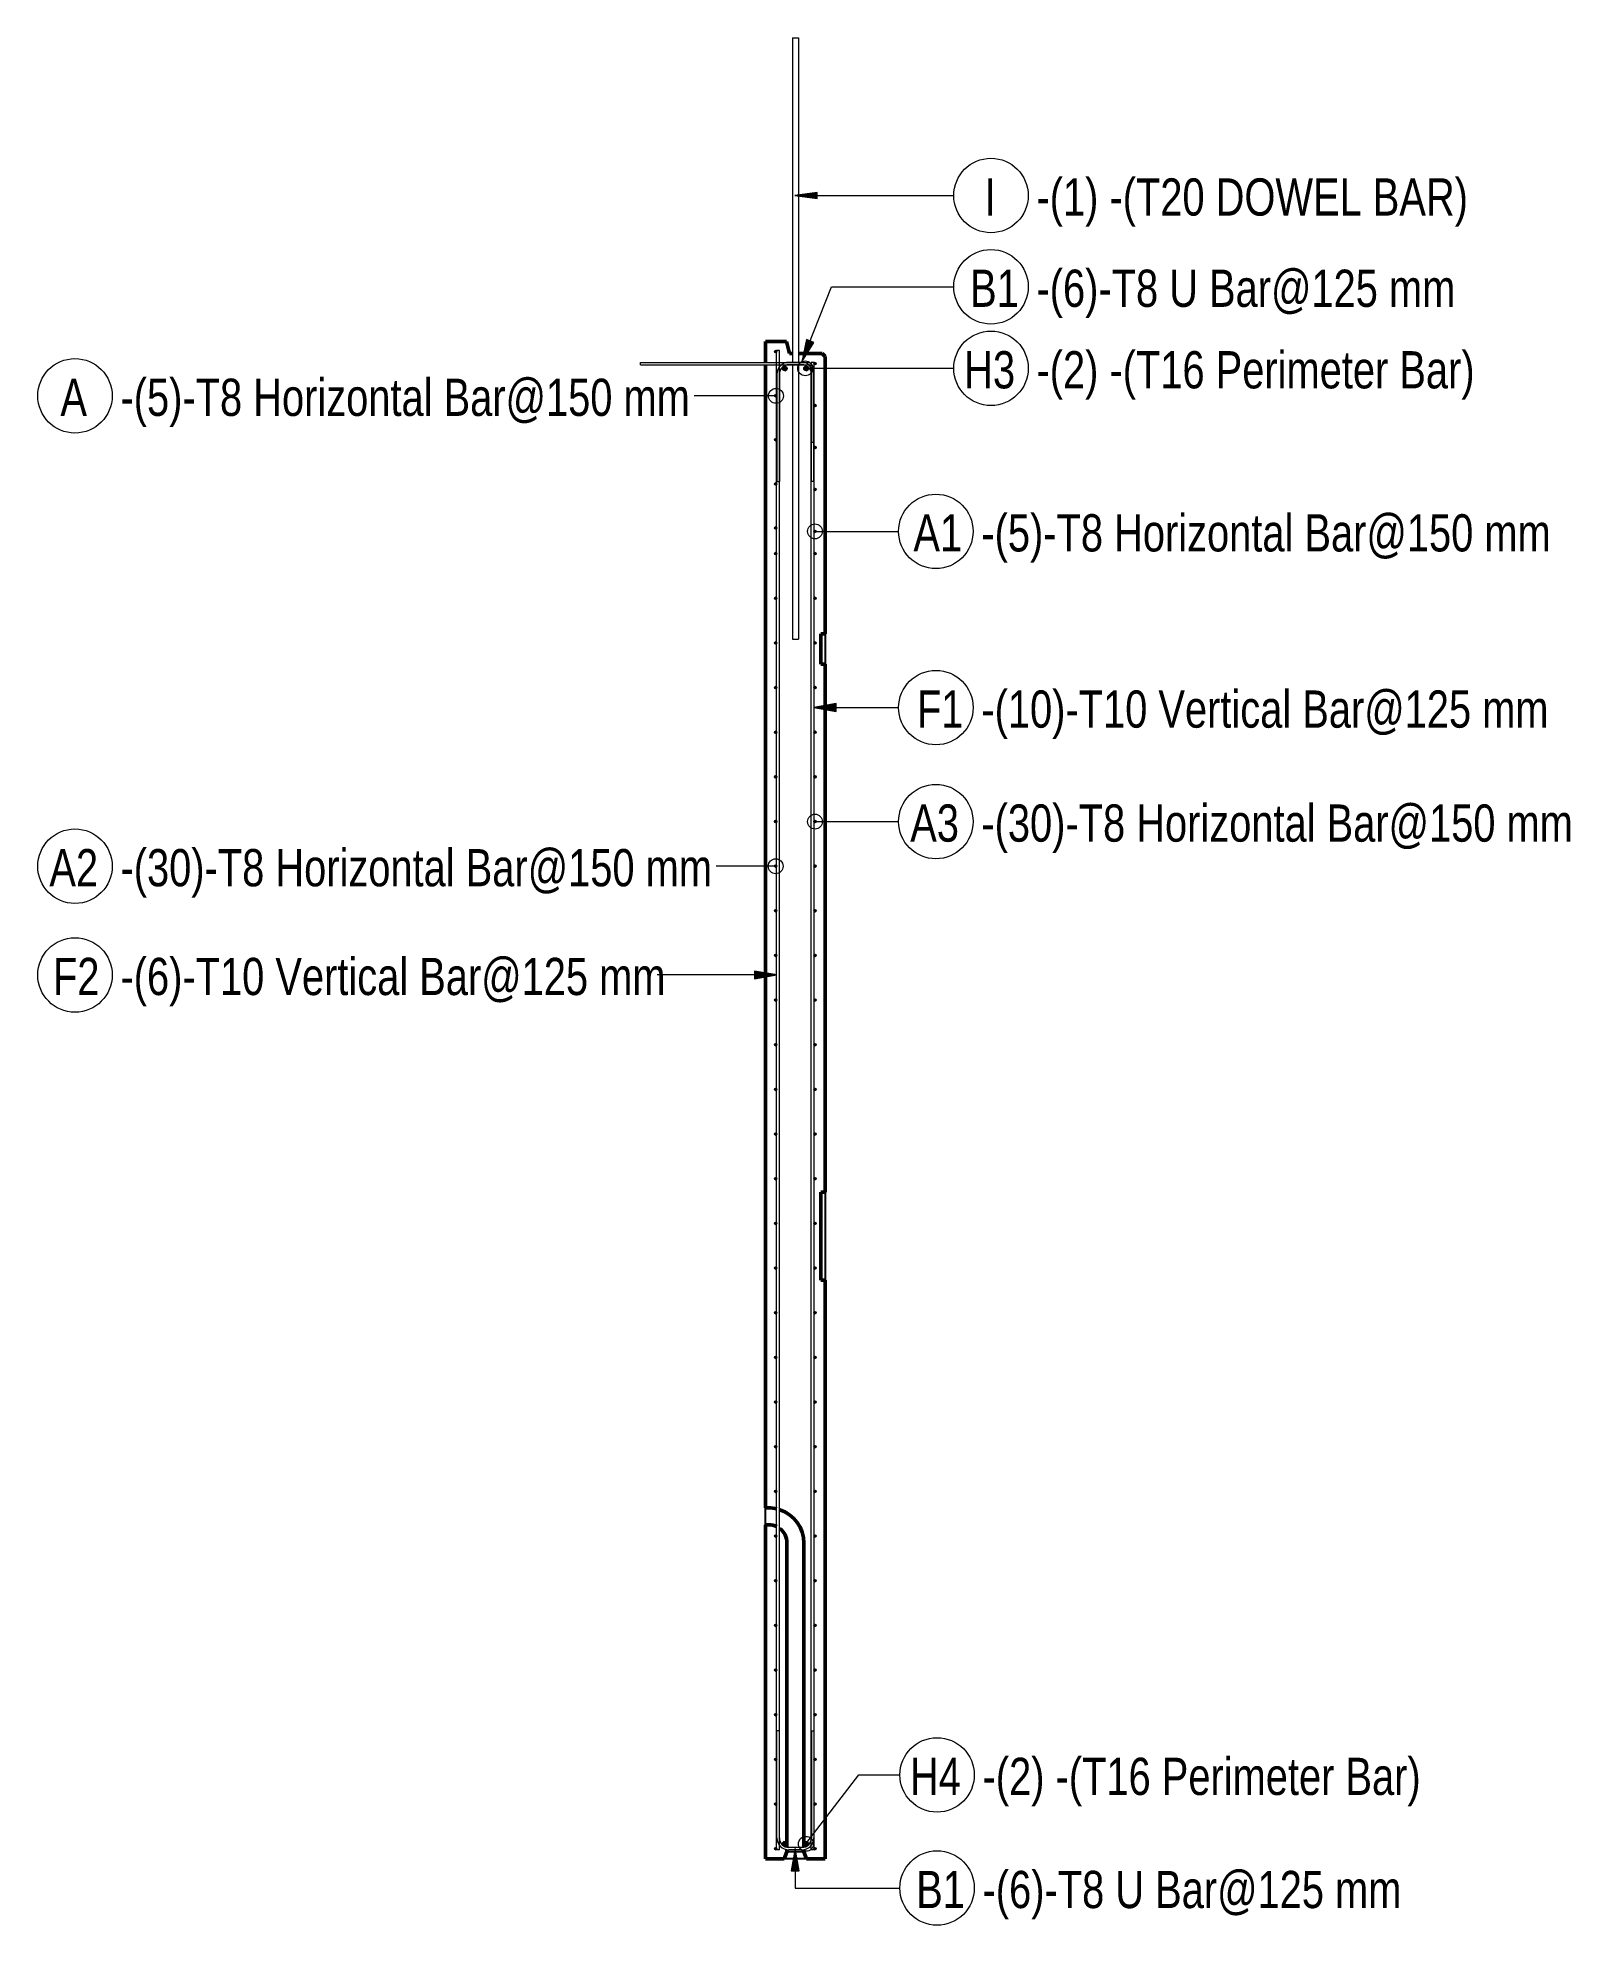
# Model space of a CAD drawing. Header units: millimetres. Extents: x 18954 to 39483, y -1618 to 21231.
# Drawn here: x 34338 to 39483, y -1618 to 4720 of the extents above.
import ezdxf

# ---------------------------------------------------------------- set-up
doc = ezdxf.new("R2010")
doc.units = ezdxf.units.MM
for name, color, linetype, lineweight in [('A-WALL', 113, 'Continuous', 25), ('S-RBAR', 171, 'Continuous', 18), ('S-RBAR-IDEN', 171, 'Continuous', 9)]:
    doc.layers.add(name, color=color, linetype=linetype, lineweight=lineweight)
doc.styles.add('Nirmala UI Semilight', font='NirmalaS.ttf', dxfattribs={"width": 0.8, "height": 125})

# ---------------------------------------------------------------- blocks, each defined once
blk = doc.blocks.new('M_Rebar Tag_rfa MARK - ARROW-794226-Elevation Right 2')
at = {"layer": 'S-RBAR-IDEN'}
blk.add_circle((21021.2, 4190.2), 125, dxfattribs=at)
blk = doc.blocks.new('M_Rebar Tag_rfa Dimension - ARROW-793927-Elevation Right 2')
at = {"layer": 'S-RBAR-IDEN'}
blk.add_circle((21021.2, 3883.7), 125, dxfattribs=at)
blk = doc.blocks.new('M_Rebar Tag_rfa MARK - DOT 1 MM-794228-Elevation Right 2')
at = {"layer": 'S-RBAR-IDEN'}
blk.add_circle((21021.2, 3610), 125, dxfattribs=at)
blk = doc.blocks.new('M_Rebar Tag_rfa Dimension - DOT 1 MM-793933-Elevation Right 2')
at = {"layer": 'S-RBAR-IDEN'}
blk.add_circle((20836.1, 2087.9), 125, dxfattribs=at)
blk = doc.blocks.new('M_Rebar Tag_rfa Dimension - DOT-793929-Elevation Right 2')
at = {"layer": 'S-RBAR-IDEN'}
blk.add_circle((20836.1, 3062.4), 125, dxfattribs=at)

msp = doc.modelspace()

# ---------------------------------------------------------------- hatches: boundary and pattern name
at = {"layer": 'S-RBAR'}
h = msp.add_hatch(color=256, dxfattribs=at)
edge = h.paths.add_edge_path()
edge.add_arc((36815.84492, 3666), 4, 0, 360)
for points in [[(36815.84492, 3662), (36819.84492, 3666), (36815.84492, 3670), (36811.84492, 3666)], [(36848.41706, 3601.89155), (36853.94492, 3609.5), (36848.41706, 3617.10845), (36839.47278, 3614.20228), (36839.47278, 3604.79772)], [(36920.19855, 3601.89155), (36925.72641, 3609.5), (36920.19855, 3617.10845), (36911.25428, 3614.20228), (36911.25428, 3604.79772)], [(36947.84492, 3622), (36951.84492, 3626), (36947.84492, 3630), (36943.84492, 3626)], [(36815.84492, 3514), (36819.84492, 3518), (36815.84492, 3522), (36811.84492, 3518)], [(36947.84492, 3481.03296), (36951.84492, 3485.03296), (36947.84492, 3489.03296), (36943.84492, 3485.03296)], [(36815.84492, 3366), (36819.84492, 3370), (36815.84492, 3374), (36811.84492, 3370)], [(36947.84492, 3340.06591), (36951.84492, 3344.06591), (36947.84492, 3348.06591), (36943.84492, 3344.06591)], [(36815.84492, 3218), (36819.84492, 3222), (36815.84492, 3226), (36811.84492, 3222)], [(36947.84492, 3199.09887), (36951.84492, 3203.09887), (36947.84492, 3207.09887), (36943.84492, 3203.09887)], [(36815.84492, 3070), (36819.84492, 3074), (36815.84492, 3078), (36811.84492, 3074)], [(36947.84492, 3058.13183), (36951.84492, 3062.13183), (36947.84492, 3066.13183), (36943.84492, 3062.13183)], [(36815.84492, 2984), (36819.84492, 2988), (36815.84492, 2992), (36811.84492, 2988)], [(36947.84492, 2984), (36951.84492, 2988), (36947.84492, 2992), (36943.84492, 2988)], [(36815.84492, 2834.03448), (36819.84492, 2838.03448), (36815.84492, 2842.03448), (36811.84492, 2838.03448)], [(36947.84492, 2834.03448), (36951.84492, 2838.03448), (36947.84492, 2842.03448), (36943.84492, 2838.03448)], [(36815.84492, 2684.06897), (36819.84492, 2688.06897), (36815.84492, 2692.06897), (36811.84492, 2688.06897)], [(36947.84492, 2684.06897), (36951.84492, 2688.06897), (36947.84492, 2692.06897), (36943.84492, 2688.06897)], [(36815.84492, 2534.10345), (36819.84492, 2538.10345), (36815.84492, 2542.10345), (36811.84492, 2538.10345)], [(36947.84492, 2534.10345), (36951.84492, 2538.10345), (36947.84492, 2542.10345), (36943.84492, 2538.10345)], [(36815.84492, 2384.13793), (36819.84492, 2388.13793), (36815.84492, 2392.13793), (36811.84492, 2388.13793)], [(36947.84492, 2384.13793), (36951.84492, 2388.13793), (36947.84492, 2392.13793), (36943.84492, 2388.13793)], [(36815.84492, 2234.17241), (36819.84492, 2238.17241), (36815.84492, 2242.17241), (36811.84492, 2238.17241)], [(36947.84492, 2234.17241), (36951.84492, 2238.17241), (36947.84492, 2242.17241), (36943.84492, 2238.17241)], [(36815.84492, 2084.2069), (36819.84492, 2088.2069), (36815.84492, 2092.2069), (36811.84492, 2088.2069)], [(36947.84492, 2084.2069), (36951.84492, 2088.2069), (36947.84492, 2092.2069), (36943.84492, 2088.2069)], [(36815.84492, 1934.24138), (36819.84492, 1938.24138), (36815.84492, 1942.24138), (36811.84492, 1938.24138)], [(36947.84492, 1934.24138), (36951.84492, 1938.24138), (36947.84492, 1942.24138), (36943.84492, 1938.24138)], [(36815.84492, 1784.27586), (36819.84492, 1788.27586), (36815.84492, 1792.27586), (36811.84492, 1788.27586)], [(36947.84492, 1784.27586), (36951.84492, 1788.27586), (36947.84492, 1792.27586), (36943.84492, 1788.27586)], [(36815.84492, 1634.31034), (36819.84492, 1638.31034), (36815.84492, 1642.31034), (36811.84492, 1638.31034)], [(36947.84492, 1634.31034), (36951.84492, 1638.31034), (36947.84492, 1642.31034), (36943.84492, 1638.31034)], [(36815.84492, 1484.34483), (36819.84492, 1488.34483), (36815.84492, 1492.34483), (36811.84492, 1488.34483)], [(36947.84492, 1484.34483), (36951.84492, 1488.34483), (36947.84492, 1492.34483), (36943.84492, 1488.34483)], [(36815.84492, 1334.37931), (36819.84492, 1338.37931), (36815.84492, 1342.37931), (36811.84492, 1338.37931)], [(36947.84492, 1334.37931), (36951.84492, 1338.37931), (36947.84492, 1342.37931), (36943.84492, 1338.37931)], [(36815.84492, 1184.41379), (36819.84492, 1188.41379), (36815.84492, 1192.41379), (36811.84492, 1188.41379)], [(36947.84492, 1184.41379), (36951.84492, 1188.41379), (36947.84492, 1192.41379), (36943.84492, 1188.41379)], [(36815.84492, 1034.44828), (36819.84492, 1038.44828), (36815.84492, 1042.44828), (36811.84492, 1038.44828)], [(36947.84492, 1034.44828), (36951.84492, 1038.44828), (36947.84492, 1042.44828), (36943.84492, 1038.44828)], [(36815.84492, 884.48276), (36819.84492, 888.48276), (36815.84492, 892.48276), (36811.84492, 888.48276)], [(36947.84492, 884.48276), (36951.84492, 888.48276), (36947.84492, 892.48276), (36943.84492, 888.48276)], [(36815.84492, 734.51724), (36819.84492, 738.51724), (36815.84492, 742.51724), (36811.84492, 738.51724)], [(36947.84492, 734.51724), (36951.84492, 738.51724), (36947.84492, 742.51724), (36943.84492, 738.51724)], [(36815.84492, 584.55172), (36819.84492, 588.55172), (36815.84492, 592.55172), (36811.84492, 588.55172)], [(36947.84492, 584.55172), (36951.84492, 588.55172), (36947.84492, 592.55172), (36943.84492, 588.55172)], [(36815.84492, 434.58621), (36819.84492, 438.58621), (36815.84492, 442.58621), (36811.84492, 438.58621)], [(36947.84492, 434.58621), (36951.84492, 438.58621), (36947.84492, 442.58621), (36943.84492, 438.58621)], [(36815.84492, 284.62069), (36819.84492, 288.62069), (36815.84492, 292.62069), (36811.84492, 288.62069)], [(36947.84492, 284.62069), (36951.84492, 288.62069), (36947.84492, 292.62069), (36943.84492, 288.62069)], [(36815.84492, 134.65517), (36819.84492, 138.65517), (36815.84492, 142.65517), (36811.84492, 138.65517)], [(36947.84492, 134.65517), (36951.84492, 138.65517), (36947.84492, 142.65517), (36943.84492, 138.65517)], [(36815.84492, -15.31034), (36819.84492, -11.31034), (36815.84492, -7.31034), (36811.84492, -11.31034)], [(36947.84492, -15.31034), (36951.84492, -11.31034), (36947.84492, -7.31034), (36943.84492, -11.31034)], [(36815.84492, -165.27586), (36819.84492, -161.27586), (36815.84492, -157.27586), (36811.84492, -161.27586)], [(36947.84492, -165.27586), (36951.84492, -161.27586), (36947.84492, -157.27586), (36943.84492, -161.27586)], [(36815.84492, -315.24138), (36819.84492, -311.24138), (36815.84492, -307.24138), (36812.02489, -311.42135), (36815.06704, -314.46349)], [(36947.84492, -315.24138), (36951.84492, -311.24138), (36947.84492, -307.24138), (36943.84492, -311.24138)], [(36815.84492, -465.2069), (36819.84492, -461.2069), (36815.84492, -457.2069), (36811.84492, -461.2069)], [(36947.84492, -465.2069), (36951.84492, -461.2069), (36947.84492, -457.2069), (36943.84492, -461.2069)], [(36815.84492, -615.17241), (36819.84492, -611.17241), (36815.84492, -607.17241), (36811.84492, -611.17241)], [(36947.84492, -615.17241), (36951.84492, -611.17241), (36947.84492, -607.17241), (36943.84492, -611.17241)], [(36815.84492, -765.13793), (36819.84492, -761.13793), (36815.84492, -757.13793), (36811.84492, -761.13793)], [(36947.84492, -765.13793), (36951.84492, -761.13793), (36947.84492, -757.13793), (36943.84492, -761.13793)], [(36815.84492, -915.10345), (36819.84492, -911.10345), (36815.84492, -907.10345), (36811.84492, -911.10345)], [(36947.84492, -915.10345), (36951.84492, -911.10345), (36947.84492, -907.10345), (36943.84492, -911.10345)], [(36815.84492, -1065.06897), (36819.84492, -1061.06897), (36815.84492, -1057.06897), (36811.84492, -1061.06897)], [(36947.84492, -1065.06897), (36951.84492, -1061.06897), (36947.84492, -1057.06897), (36943.84492, -1061.06897)], [(36815.84492, -1215.03448), (36819.84492, -1211.03448), (36815.84492, -1207.03448), (36811.84492, -1211.03448)], [(36947.84492, -1215.03448), (36951.84492, -1211.03448), (36947.84492, -1207.03448), (36943.84492, -1211.03448)], [(36815.84492, -1365), (36819.84492, -1361), (36815.84492, -1357), (36811.84492, -1361)], [(36843.47278, -1352.3766), (36852.41706, -1349.47043), (36852.41706, -1340.06587), (36843.47278, -1337.1597), (36837.94492, -1344.76815)], [(36915.25428, -1352.3766), (36924.19855, -1349.47043), (36924.19855, -1340.06587), (36915.25428, -1337.1597), (36909.72641, -1344.76815)], [(36947.84492, -1365), (36951.84492, -1361), (36947.84492, -1357), (36943.84492, -1361)]]:
    msp.add_hatch(color=256, dxfattribs=at).paths.add_polyline_path(points)
h = msp.add_hatch(color=256, dxfattribs=at)
edge = h.paths.add_edge_path()
edge.add_arc((36845.94492, 3609.5), 8, 0, 360)
h = msp.add_hatch(color=256, dxfattribs=at)
edge = h.paths.add_edge_path()
edge.add_arc((36917.72641, 3609.5), 8, 0, 360)
h = msp.add_hatch(color=256, dxfattribs=at)
edge = h.paths.add_edge_path()
edge.add_arc((36947.84492, 3626), 4, 0, 360)
h = msp.add_hatch(color=256, dxfattribs=at)
edge = h.paths.add_edge_path()
edge.add_arc((36815.84492, 3518), 4, 0, 360)
h = msp.add_hatch(color=256, dxfattribs=at)
edge = h.paths.add_edge_path()
edge.add_arc((36947.84492, 3485.03296), 4, 0, 360)
h = msp.add_hatch(color=256, dxfattribs=at)
edge = h.paths.add_edge_path()
edge.add_arc((36815.84492, 3370), 4, 0, 360)
h = msp.add_hatch(color=256, dxfattribs=at)
edge = h.paths.add_edge_path()
edge.add_arc((36947.84492, 3344.06591), 4, 0, 360)
h = msp.add_hatch(color=256, dxfattribs=at)
edge = h.paths.add_edge_path()
edge.add_arc((36815.84492, 3222), 4, 0, 360)
h = msp.add_hatch(color=256, dxfattribs=at)
edge = h.paths.add_edge_path()
edge.add_arc((36947.84492, 3203.09887), 4, 0, 360)
h = msp.add_hatch(color=256, dxfattribs=at)
edge = h.paths.add_edge_path()
edge.add_arc((36815.84492, 3074), 4, 0, 360)
h = msp.add_hatch(color=256, dxfattribs=at)
edge = h.paths.add_edge_path()
edge.add_arc((36947.84492, 3062.13183), 4, 0, 360)
h = msp.add_hatch(color=256, dxfattribs=at)
edge = h.paths.add_edge_path()
edge.add_arc((36815.84492, 2988), 4, 0, 360)
h = msp.add_hatch(color=256, dxfattribs=at)
edge = h.paths.add_edge_path()
edge.add_arc((36947.84492, 2988), 4, 0, 360)
h = msp.add_hatch(color=256, dxfattribs=at)
edge = h.paths.add_edge_path()
edge.add_arc((36815.84492, 2838.03448), 4, 0, 360)
h = msp.add_hatch(color=256, dxfattribs=at)
edge = h.paths.add_edge_path()
edge.add_arc((36947.84492, 2838.03448), 4, 0, 360)
h = msp.add_hatch(color=256, dxfattribs=at)
edge = h.paths.add_edge_path()
edge.add_arc((36815.84492, 2688.06897), 4, 0, 360)
h = msp.add_hatch(color=256, dxfattribs=at)
edge = h.paths.add_edge_path()
edge.add_arc((36947.84492, 2688.06897), 4, 0, 360)
h = msp.add_hatch(color=256, dxfattribs=at)
edge = h.paths.add_edge_path()
edge.add_arc((36815.84492, 2538.10345), 4, 0, 360)
h = msp.add_hatch(color=256, dxfattribs=at)
edge = h.paths.add_edge_path()
edge.add_arc((36947.84492, 2538.10345), 4, 0, 360)
h = msp.add_hatch(color=256, dxfattribs=at)
edge = h.paths.add_edge_path()
edge.add_arc((36815.84492, 2388.13793), 4, 0, 360)
h = msp.add_hatch(color=256, dxfattribs=at)
edge = h.paths.add_edge_path()
edge.add_arc((36947.84492, 2388.13793), 4, 0, 360)
h = msp.add_hatch(color=256, dxfattribs=at)
edge = h.paths.add_edge_path()
edge.add_arc((36815.84492, 2238.17241), 4, 0, 360)
h = msp.add_hatch(color=256, dxfattribs=at)
edge = h.paths.add_edge_path()
edge.add_arc((36947.84492, 2238.17241), 4, 0, 360)
h = msp.add_hatch(color=256, dxfattribs=at)
edge = h.paths.add_edge_path()
edge.add_arc((36815.84492, 2088.2069), 4, 0, 360)
h = msp.add_hatch(color=256, dxfattribs=at)
edge = h.paths.add_edge_path()
edge.add_arc((36947.84492, 2088.2069), 4, 0, 360)
h = msp.add_hatch(color=256, dxfattribs=at)
edge = h.paths.add_edge_path()
edge.add_arc((36815.84492, 1938.24138), 4, 0, 360)
h = msp.add_hatch(color=256, dxfattribs=at)
edge = h.paths.add_edge_path()
edge.add_arc((36947.84492, 1938.24138), 4, 0, 360)
h = msp.add_hatch(color=256, dxfattribs=at)
edge = h.paths.add_edge_path()
edge.add_arc((36815.84492, 1788.27586), 4, 0, 360)
h = msp.add_hatch(color=256, dxfattribs=at)
edge = h.paths.add_edge_path()
edge.add_arc((36947.84492, 1788.27586), 4, 0, 360)
h = msp.add_hatch(color=256, dxfattribs=at)
edge = h.paths.add_edge_path()
edge.add_arc((36815.84492, 1638.31034), 4, 0, 360)
h = msp.add_hatch(color=256, dxfattribs=at)
edge = h.paths.add_edge_path()
edge.add_arc((36947.84492, 1638.31034), 4, 0, 360)
h = msp.add_hatch(color=256, dxfattribs=at)
edge = h.paths.add_edge_path()
edge.add_arc((36815.84492, 1488.34483), 4, 0, 360)
h = msp.add_hatch(color=256, dxfattribs=at)
edge = h.paths.add_edge_path()
edge.add_arc((36947.84492, 1488.34483), 4, 0, 360)
h = msp.add_hatch(color=256, dxfattribs=at)
edge = h.paths.add_edge_path()
edge.add_arc((36815.84492, 1338.37931), 4, 0, 360)
h = msp.add_hatch(color=256, dxfattribs=at)
edge = h.paths.add_edge_path()
edge.add_arc((36947.84492, 1338.37931), 4, 0, 360)
h = msp.add_hatch(color=256, dxfattribs=at)
edge = h.paths.add_edge_path()
edge.add_arc((36815.84492, 1188.41379), 4, 0, 360)
h = msp.add_hatch(color=256, dxfattribs=at)
edge = h.paths.add_edge_path()
edge.add_arc((36947.84492, 1188.41379), 4, 0, 360)
h = msp.add_hatch(color=256, dxfattribs=at)
edge = h.paths.add_edge_path()
edge.add_arc((36815.84492, 1038.44828), 4, 0, 360)
h = msp.add_hatch(color=256, dxfattribs=at)
edge = h.paths.add_edge_path()
edge.add_arc((36947.84492, 1038.44828), 4, 0, 360)
h = msp.add_hatch(color=256, dxfattribs=at)
edge = h.paths.add_edge_path()
edge.add_arc((36815.84492, 888.48276), 4, 0, 360)
h = msp.add_hatch(color=256, dxfattribs=at)
edge = h.paths.add_edge_path()
edge.add_arc((36947.84492, 888.48276), 4, 0, 360)
h = msp.add_hatch(color=256, dxfattribs=at)
edge = h.paths.add_edge_path()
edge.add_arc((36815.84492, 738.51724), 4, 0, 360)
h = msp.add_hatch(color=256, dxfattribs=at)
edge = h.paths.add_edge_path()
edge.add_arc((36947.84492, 738.51724), 4, 0, 360)
h = msp.add_hatch(color=256, dxfattribs=at)
edge = h.paths.add_edge_path()
edge.add_arc((36815.84492, 588.55172), 4, 0, 360)
h = msp.add_hatch(color=256, dxfattribs=at)
edge = h.paths.add_edge_path()
edge.add_arc((36947.84492, 588.55172), 4, 0, 360)
h = msp.add_hatch(color=256, dxfattribs=at)
edge = h.paths.add_edge_path()
edge.add_arc((36815.84492, 438.58621), 4, 0, 360)
h = msp.add_hatch(color=256, dxfattribs=at)
edge = h.paths.add_edge_path()
edge.add_arc((36947.84492, 438.58621), 4, 0, 360)
h = msp.add_hatch(color=256, dxfattribs=at)
edge = h.paths.add_edge_path()
edge.add_arc((36815.84492, 288.62069), 4, 0, 360)
h = msp.add_hatch(color=256, dxfattribs=at)
edge = h.paths.add_edge_path()
edge.add_arc((36947.84492, 288.62069), 4, 0, 360)
h = msp.add_hatch(color=256, dxfattribs=at)
edge = h.paths.add_edge_path()
edge.add_arc((36815.84492, 138.65517), 4, 0, 360)
h = msp.add_hatch(color=256, dxfattribs=at)
edge = h.paths.add_edge_path()
edge.add_arc((36947.84492, 138.65517), 4, 0, 360)
h = msp.add_hatch(color=256, dxfattribs=at)
edge = h.paths.add_edge_path()
edge.add_arc((36815.84492, -11.31034), 4, 0, 360)
h = msp.add_hatch(color=256, dxfattribs=at)
edge = h.paths.add_edge_path()
edge.add_arc((36947.84492, -11.31034), 4, 0, 360)
h = msp.add_hatch(color=256, dxfattribs=at)
edge = h.paths.add_edge_path()
edge.add_arc((36815.84492, -161.27586), 4, 0, 360)
h = msp.add_hatch(color=256, dxfattribs=at)
edge = h.paths.add_edge_path()
edge.add_arc((36947.84492, -161.27586), 4, 0, 360)
h = msp.add_hatch(color=256, dxfattribs=at)
edge = h.paths.add_edge_path()
edge.add_arc((36815.84492, -311.24138), 4, 0, 360)
h = msp.add_hatch(color=256, dxfattribs=at)
edge = h.paths.add_edge_path()
edge.add_arc((36947.84492, -311.24138), 4, 0, 360)
h = msp.add_hatch(color=256, dxfattribs=at)
edge = h.paths.add_edge_path()
edge.add_arc((36815.84492, -461.2069), 4, 0, 360)
h = msp.add_hatch(color=256, dxfattribs=at)
edge = h.paths.add_edge_path()
edge.add_arc((36947.84492, -461.2069), 4, 0, 360)
h = msp.add_hatch(color=256, dxfattribs=at)
edge = h.paths.add_edge_path()
edge.add_arc((36815.84492, -611.17241), 4, 0, 360)
h = msp.add_hatch(color=256, dxfattribs=at)
edge = h.paths.add_edge_path()
edge.add_arc((36947.84492, -611.17241), 4, 0, 360)
h = msp.add_hatch(color=256, dxfattribs=at)
edge = h.paths.add_edge_path()
edge.add_arc((36815.84492, -761.13793), 4, 0, 360)
h = msp.add_hatch(color=256, dxfattribs=at)
edge = h.paths.add_edge_path()
edge.add_arc((36947.84492, -761.13793), 4, 0, 360)
h = msp.add_hatch(color=256, dxfattribs=at)
edge = h.paths.add_edge_path()
edge.add_arc((36815.84492, -911.10345), 4, 0, 360)
h = msp.add_hatch(color=256, dxfattribs=at)
edge = h.paths.add_edge_path()
edge.add_arc((36947.84492, -911.10345), 4, 0, 360)
h = msp.add_hatch(color=256, dxfattribs=at)
edge = h.paths.add_edge_path()
edge.add_arc((36815.84492, -1061.06897), 4, 0, 360)
h = msp.add_hatch(color=256, dxfattribs=at)
edge = h.paths.add_edge_path()
edge.add_arc((36947.84492, -1061.06897), 4, 0, 360)
h = msp.add_hatch(color=256, dxfattribs=at)
edge = h.paths.add_edge_path()
edge.add_arc((36815.84492, -1211.03448), 4, 0, 360)
h = msp.add_hatch(color=256, dxfattribs=at)
edge = h.paths.add_edge_path()
edge.add_arc((36947.84492, -1211.03448), 4, 0, 360)
h = msp.add_hatch(color=256, dxfattribs=at)
edge = h.paths.add_edge_path()
edge.add_arc((36815.84492, -1361), 4, 0, 360)
h = msp.add_hatch(color=256, dxfattribs=at)
edge = h.paths.add_edge_path()
edge.add_arc((36845.94492, -1344.76815), 8, 0, 360)
h = msp.add_hatch(color=256, dxfattribs=at)
edge = h.paths.add_edge_path()
edge.add_arc((36917.72641, -1344.76815), 8, 0, 360)
h = msp.add_hatch(color=256, dxfattribs=at)
edge = h.paths.add_edge_path()
edge.add_arc((36947.84492, -1361), 4, 0, 360)
at = {"layer": 'S-RBAR-IDEN'}
for points in [[(36880.27971, 4190.16231), (36955.27971, 4180.28838), (36955.27971, 4200.03625)], [(36903.21249, 3632.07168), (36943.24341, 3696.85913), (36918.67064, 3706.64335)], [(36943.29221, 2470.67298), (37018.29221, 2457.44846), (37018.29221, 2483.89751)], [(36819.31819, 1572.76139), (36744.31819, 1585.98592), (36744.31819, 1559.53687)], [(36881.13654, -1360.7562), (36867.91201, -1435.7562), (36894.36106, -1435.7562)]]:
    msp.add_hatch(color=256, dxfattribs=at).paths.add_polyline_path(points)

# ---------------------------------------------------------------- linework, layer by layer
at = {"layer": 'A-WALL', "lineweight": 50}
for p, q in [((36781.84492, 3700), (36781.84492, 3630)), ((36851.96459, 3700), (36781.84492, 3700)), ((36861.96459, 3660), (36851.96459, 3700)), ((36781.84492, 3622), (36781.84492, -216.67917)), ((36871.84492, 3660), (36861.96459, 3660)), ((36971.84492, 3660), (36891.84492, 3660)), ((36981.84492, 3650), (36971.84492, 3660)), ((36981.84492, 2718.59364), (36981.84492, 3650)), ((36966.88398, 2616.44927), (36966.88398, 2718.59364)), ((36966.88398, 2718.59364), (36981.84492, 2718.59364)), ((36981.84492, 2616.44927), (36966.88398, 2616.44927)), ((36981.84492, 843.63782), (36981.84492, 2616.44927)), ((36966.88398, 548.09328), (36966.88398, 843.63782)), ((36966.88398, 843.63782), (36981.84492, 843.63782)), ((36981.84492, 548.09328), (36966.88398, 548.09328)), ((36981.84492, -1395), (36981.84492, 548.09328)), ((36781.84492, -216.67917), (36791.84492, -216.67917)), ((36781.84492, -273.32083), (36781.84492, -1395)), ((36791.84492, -273.32083), (36781.84492, -273.32083)), ((36853.52409, -1356.16785), (36853.52409, -335)), ((36910.16575, -335), (36910.16575, -1356.16785)), ((36844.34492, -1395), (36853.52409, -1372.05206)), ((36853.52409, -1372.05206), (36853.52409, -1364.16785)), ((36910.16575, -1364.16785), (36910.16575, -1372.05206)), ((36910.16575, -1372.05206), (36919.34492, -1395)), ((36781.84492, -1395), (36844.34492, -1395)), ((36919.34492, -1395), (36981.84492, -1395))]:
    msp.add_line(p, q, dxfattribs=at)
at = {"layer": 'A-WALL'}
for p, q in [((36981.84492, 2718.59364), (36981.84492, 2616.44927)), ((36981.84492, 843.63782), (36981.84492, 548.09328)), ((36781.84492, -273.32083), (36781.84492, -216.67917)), ((36853.54314, -1372.00558), (36854.34492, -1370)), ((36854.34492, -1370), (36909.34492, -1370)), ((36909.34492, -1370), (36910.1467, -1372.00558)), ((36919.34492, -1395), (36844.34492, -1395))]:
    msp.add_line(p, q, dxfattribs=at)
at = {"layer": 'A-WALL', "flags": 128}
for points in [[(36818.84492, -218.10069), (36816.95356, -217.65625), (36812.24098, -216.74603), (36807.49577, -216.025), (36802.72552, -215.4943), (36797.93786, -215.15478), (36793.14045, -215.00699), (36791.84492, -215)], [(36911.84492, -335), (36911.74893, -330.20128), (36911.46113, -325.41024), (36910.98196, -320.63454), (36910.31219, -315.88182), (36909.45291, -311.15968), (36908.40548, -306.47568), (36907.17157, -301.83732), (36905.75317, -297.25201), (36904.15254, -292.72709), (36902.37224, -288.2698), (36900.41512, -283.88726), (36898.28431, -279.5865), (36895.98322, -275.37438), (36893.51553, -271.25766), (36890.88519, -267.2429), (36888.09641, -263.33655), (36885.15365, -259.54484), (36882.06161, -255.87384), (36878.82524, -252.32943), (36875.44973, -248.91727), (36871.94046, -245.64283), (36868.30306, -242.51133), (36864.54334, -239.52781), (36860.66732, -236.69701), (36856.6812, -234.02348), (36852.59135, -231.51149), (36848.40432, -229.16506), (36844.12681, -226.98795), (36839.76566, -224.98363), (36835.32785, -223.15531), (36830.82047, -221.50592), (36828.84492, -220.87136)]]:
    msp.add_lwpolyline(points, dxfattribs=at)
at = {"layer": 'A-WALL', "lineweight": 50}
for radius, start, end in [(118.32083, 76.774941557, 90), (118.32083, 0, 71.648363258), (61.67917, 63.871633272, 90), (61.67917, 0, 52.766171327)]:
    msp.add_arc((36791.84492, -335), radius, start, end, dxfattribs=at)
at = {"layer": 'S-RBAR'}
for p, q in [((36871.84492, 4720), (36871.84492, 3630)), ((36871.84492, 4720), (36891.84492, 4720)), ((36891.84492, 4720), (36891.84492, 3630)), ((36361.84492, 3630), (36919.84492, 3630)), ((36361.84492, 3622), (36361.84492, 3630)), ((36361.84492, 3622), (36919.84492, 3622)), ((36815.84492, 3670), (36811.84492, 3666)), ((36811.84492, 3666), (36815.84492, 3662)), ((36819.84492, 3666), (36815.84492, 3670)), ((36815.84492, 3662), (36819.84492, 3666)), ((36828.84492, 3670), (36818.84492, 3670)), ((36818.84492, -1365), (36818.84492, 3670)), ((36828.84492, -1365), (36828.84492, 3670)), ((36848.41706, 3617.10845), (36839.47278, 3614.20228)), ((36839.47278, 3614.20228), (36839.47278, 3604.79772)), ((36853.94492, 3609.5), (36848.41706, 3617.10845)), ((36903.84492, 3630), (36859.84492, 3630)), ((36903.84492, 3622), (36859.84492, 3622)), ((36871.84492, 3622), (36871.84492, 2700)), ((36891.84492, 3622), (36891.84492, 2700)), ((36920.19855, 3617.10845), (36911.25428, 3614.20228)), ((36911.25428, 3614.20228), (36911.25428, 3604.79772)), ((36925.72641, 3609.5), (36920.19855, 3617.10845)), ((36944.84492, 3630), (36934.84492, 3630)), ((36934.84492, -1365), (36934.84492, 3630)), ((36947.84492, 3630), (36943.84492, 3626)), ((36943.84492, 3626), (36947.84492, 3622)), ((36944.84492, -1365), (36944.84492, 3630)), ((36951.84492, 3626), (36947.84492, 3630)), ((36947.84492, 3622), (36951.84492, 3626)), ((36819.84492, 3590), (36819.84492, 3230)), ((36827.84492, 3590), (36827.84492, 3230)), ((36839.47278, 3604.79772), (36848.41706, 3601.89155)), ((36848.41706, 3601.89155), (36853.94492, 3609.5)), ((36911.25428, 3604.79772), (36920.19855, 3601.89155)), ((36920.19855, 3601.89155), (36925.72641, 3609.5)), ((36935.84492, 3606), (36935.84492, 3362)), ((36935.84492, 3230), (36935.84492, 3590)), ((36943.84492, 3606), (36943.84492, 3362)), ((36943.84492, 3230), (36943.84492, 3590)), ((36815.84492, 3522), (36811.84492, 3518)), ((36811.84492, 3518), (36815.84492, 3514)), ((36819.84492, 3518), (36815.84492, 3522)), ((36815.84492, 3514), (36819.84492, 3518)), ((36947.84492, 3489.03296), (36943.84492, 3485.03296)), ((36951.84492, 3485.03296), (36947.84492, 3489.03296)), ((36943.84492, 3485.03296), (36947.84492, 3481.03296)), ((36947.84492, 3481.03296), (36951.84492, 3485.03296)), ((36815.84492, 3374), (36811.84492, 3370)), ((36811.84492, 3370), (36815.84492, 3366)), ((36819.84492, 3370), (36815.84492, 3374)), ((36815.84492, 3366), (36819.84492, 3370)), ((36935.84492, 3362), (36943.84492, 3362)), ((36947.84492, 3348.06591), (36943.84492, 3344.06591)), ((36943.84492, 3344.06591), (36947.84492, 3340.06591)), ((36951.84492, 3344.06591), (36947.84492, 3348.06591)), ((36947.84492, 3340.06591), (36951.84492, 3344.06591)), ((36815.84492, 3226), (36811.84492, 3222)), ((36811.84492, 3222), (36815.84492, 3218)), ((36819.84492, 3222), (36815.84492, 3226)), ((36815.84492, 3218), (36819.84492, 3222)), ((36819.84492, 3230), (36827.84492, 3230)), ((36943.84492, 3230), (36935.84492, 3230)), ((36947.84492, 3207.09887), (36943.84492, 3203.09887)), ((36943.84492, 3203.09887), (36947.84492, 3199.09887)), ((36951.84492, 3203.09887), (36947.84492, 3207.09887)), ((36947.84492, 3199.09887), (36951.84492, 3203.09887)), ((36815.84492, 3078), (36811.84492, 3074)), ((36811.84492, 3074), (36815.84492, 3070)), ((36819.84492, 3074), (36815.84492, 3078)), ((36815.84492, 3070), (36819.84492, 3074)), ((36947.84492, 3066.13183), (36943.84492, 3062.13183)), ((36943.84492, 3062.13183), (36947.84492, 3058.13183)), ((36951.84492, 3062.13183), (36947.84492, 3066.13183)), ((36947.84492, 3058.13183), (36951.84492, 3062.13183)), ((36815.84492, 2992), (36811.84492, 2988)), ((36811.84492, 2988), (36815.84492, 2984)), ((36819.84492, 2988), (36815.84492, 2992)), ((36815.84492, 2984), (36819.84492, 2988)), ((36947.84492, 2992), (36943.84492, 2988)), ((36943.84492, 2988), (36947.84492, 2984)), ((36951.84492, 2988), (36947.84492, 2992)), ((36947.84492, 2984), (36951.84492, 2988)), ((36815.84492, 2842.03448), (36811.84492, 2838.03448)), ((36811.84492, 2838.03448), (36815.84492, 2834.03448)), ((36819.84492, 2838.03448), (36815.84492, 2842.03448)), ((36815.84492, 2834.03448), (36819.84492, 2838.03448)), ((36947.84492, 2842.03448), (36943.84492, 2838.03448)), ((36943.84492, 2838.03448), (36947.84492, 2834.03448)), ((36951.84492, 2838.03448), (36947.84492, 2842.03448)), ((36947.84492, 2834.03448), (36951.84492, 2838.03448)), ((36815.84492, 2692.06897), (36811.84492, 2688.06897)), ((36811.84492, 2688.06897), (36815.84492, 2684.06897)), ((36819.84492, 2688.06897), (36815.84492, 2692.06897)), ((36815.84492, 2684.06897), (36819.84492, 2688.06897)), ((36871.84492, 2700), (36891.84492, 2700)), ((36947.84492, 2692.06897), (36943.84492, 2688.06897)), ((36943.84492, 2688.06897), (36947.84492, 2684.06897)), ((36951.84492, 2688.06897), (36947.84492, 2692.06897)), ((36947.84492, 2684.06897), (36951.84492, 2688.06897)), ((36815.84492, 2542.10345), (36811.84492, 2538.10345)), ((36811.84492, 2538.10345), (36815.84492, 2534.10345)), ((36819.84492, 2538.10345), (36815.84492, 2542.10345)), ((36815.84492, 2534.10345), (36819.84492, 2538.10345)), ((36947.84492, 2542.10345), (36943.84492, 2538.10345)), ((36943.84492, 2538.10345), (36947.84492, 2534.10345)), ((36951.84492, 2538.10345), (36947.84492, 2542.10345)), ((36947.84492, 2534.10345), (36951.84492, 2538.10345)), ((36815.84492, 2392.13793), (36811.84492, 2388.13793)), ((36811.84492, 2388.13793), (36815.84492, 2384.13793)), ((36819.84492, 2388.13793), (36815.84492, 2392.13793)), ((36815.84492, 2384.13793), (36819.84492, 2388.13793)), ((36947.84492, 2392.13793), (36943.84492, 2388.13793)), ((36943.84492, 2388.13793), (36947.84492, 2384.13793)), ((36951.84492, 2388.13793), (36947.84492, 2392.13793)), ((36947.84492, 2384.13793), (36951.84492, 2388.13793)), ((36815.84492, 2242.17241), (36811.84492, 2238.17241)), ((36811.84492, 2238.17241), (36815.84492, 2234.17241)), ((36819.84492, 2238.17241), (36815.84492, 2242.17241)), ((36815.84492, 2234.17241), (36819.84492, 2238.17241)), ((36947.84492, 2242.17241), (36943.84492, 2238.17241)), ((36943.84492, 2238.17241), (36947.84492, 2234.17241)), ((36951.84492, 2238.17241), (36947.84492, 2242.17241)), ((36947.84492, 2234.17241), (36951.84492, 2238.17241)), ((36815.84492, 2092.2069), (36811.84492, 2088.2069)), ((36819.84492, 2088.2069), (36815.84492, 2092.2069)), ((36947.84492, 2092.2069), (36943.84492, 2088.2069)), ((36951.84492, 2088.2069), (36947.84492, 2092.2069)), ((36811.84492, 2088.2069), (36815.84492, 2084.2069)), ((36815.84492, 2084.2069), (36819.84492, 2088.2069)), ((36943.84492, 2088.2069), (36947.84492, 2084.2069)), ((36947.84492, 2084.2069), (36951.84492, 2088.2069)), ((36815.84492, 1942.24138), (36811.84492, 1938.24138)), ((36811.84492, 1938.24138), (36815.84492, 1934.24138)), ((36819.84492, 1938.24138), (36815.84492, 1942.24138)), ((36815.84492, 1934.24138), (36819.84492, 1938.24138)), ((36947.84492, 1942.24138), (36943.84492, 1938.24138)), ((36943.84492, 1938.24138), (36947.84492, 1934.24138)), ((36951.84492, 1938.24138), (36947.84492, 1942.24138)), ((36947.84492, 1934.24138), (36951.84492, 1938.24138)), ((36815.84492, 1792.27586), (36811.84492, 1788.27586)), ((36811.84492, 1788.27586), (36815.84492, 1784.27586)), ((36819.84492, 1788.27586), (36815.84492, 1792.27586)), ((36815.84492, 1784.27586), (36819.84492, 1788.27586)), ((36947.84492, 1792.27586), (36943.84492, 1788.27586)), ((36943.84492, 1788.27586), (36947.84492, 1784.27586)), ((36951.84492, 1788.27586), (36947.84492, 1792.27586)), ((36947.84492, 1784.27586), (36951.84492, 1788.27586)), ((36815.84492, 1642.31034), (36811.84492, 1638.31034)), ((36811.84492, 1638.31034), (36815.84492, 1634.31034)), ((36819.84492, 1638.31034), (36815.84492, 1642.31034)), ((36815.84492, 1634.31034), (36819.84492, 1638.31034)), ((36947.84492, 1642.31034), (36943.84492, 1638.31034)), ((36943.84492, 1638.31034), (36947.84492, 1634.31034)), ((36951.84492, 1638.31034), (36947.84492, 1642.31034)), ((36947.84492, 1634.31034), (36951.84492, 1638.31034)), ((36815.84492, 1492.34483), (36811.84492, 1488.34483)), ((36811.84492, 1488.34483), (36815.84492, 1484.34483)), ((36819.84492, 1488.34483), (36815.84492, 1492.34483)), ((36815.84492, 1484.34483), (36819.84492, 1488.34483)), ((36947.84492, 1492.34483), (36943.84492, 1488.34483)), ((36943.84492, 1488.34483), (36947.84492, 1484.34483)), ((36951.84492, 1488.34483), (36947.84492, 1492.34483)), ((36947.84492, 1484.34483), (36951.84492, 1488.34483)), ((36815.84492, 1342.37931), (36811.84492, 1338.37931)), ((36811.84492, 1338.37931), (36815.84492, 1334.37931)), ((36819.84492, 1338.37931), (36815.84492, 1342.37931)), ((36815.84492, 1334.37931), (36819.84492, 1338.37931)), ((36947.84492, 1342.37931), (36943.84492, 1338.37931)), ((36943.84492, 1338.37931), (36947.84492, 1334.37931)), ((36951.84492, 1338.37931), (36947.84492, 1342.37931)), ((36947.84492, 1334.37931), (36951.84492, 1338.37931)), ((36815.84492, 1192.41379), (36811.84492, 1188.41379)), ((36811.84492, 1188.41379), (36815.84492, 1184.41379)), ((36819.84492, 1188.41379), (36815.84492, 1192.41379)), ((36815.84492, 1184.41379), (36819.84492, 1188.41379)), ((36947.84492, 1192.41379), (36943.84492, 1188.41379)), ((36943.84492, 1188.41379), (36947.84492, 1184.41379)), ((36951.84492, 1188.41379), (36947.84492, 1192.41379)), ((36947.84492, 1184.41379), (36951.84492, 1188.41379)), ((36815.84492, 1042.44828), (36811.84492, 1038.44828)), ((36811.84492, 1038.44828), (36815.84492, 1034.44828)), ((36819.84492, 1038.44828), (36815.84492, 1042.44828)), ((36815.84492, 1034.44828), (36819.84492, 1038.44828)), ((36947.84492, 1042.44828), (36943.84492, 1038.44828)), ((36943.84492, 1038.44828), (36947.84492, 1034.44828)), ((36951.84492, 1038.44828), (36947.84492, 1042.44828)), ((36947.84492, 1034.44828), (36951.84492, 1038.44828)), ((36815.84492, 892.48276), (36811.84492, 888.48276)), ((36811.84492, 888.48276), (36815.84492, 884.48276)), ((36819.84492, 888.48276), (36815.84492, 892.48276)), ((36815.84492, 884.48276), (36819.84492, 888.48276)), ((36947.84492, 892.48276), (36943.84492, 888.48276)), ((36943.84492, 888.48276), (36947.84492, 884.48276)), ((36951.84492, 888.48276), (36947.84492, 892.48276)), ((36947.84492, 884.48276), (36951.84492, 888.48276)), ((36815.84492, 742.51724), (36811.84492, 738.51724)), ((36811.84492, 738.51724), (36815.84492, 734.51724)), ((36819.84492, 738.51724), (36815.84492, 742.51724)), ((36815.84492, 734.51724), (36819.84492, 738.51724)), ((36947.84492, 742.51724), (36943.84492, 738.51724)), ((36943.84492, 738.51724), (36947.84492, 734.51724)), ((36951.84492, 738.51724), (36947.84492, 742.51724)), ((36947.84492, 734.51724), (36951.84492, 738.51724)), ((36815.84492, 592.55172), (36811.84492, 588.55172)), ((36811.84492, 588.55172), (36815.84492, 584.55172)), ((36819.84492, 588.55172), (36815.84492, 592.55172)), ((36815.84492, 584.55172), (36819.84492, 588.55172)), ((36947.84492, 592.55172), (36943.84492, 588.55172)), ((36943.84492, 588.55172), (36947.84492, 584.55172)), ((36951.84492, 588.55172), (36947.84492, 592.55172)), ((36947.84492, 584.55172), (36951.84492, 588.55172)), ((36815.84492, 442.58621), (36811.84492, 438.58621)), ((36811.84492, 438.58621), (36815.84492, 434.58621)), ((36819.84492, 438.58621), (36815.84492, 442.58621)), ((36815.84492, 434.58621), (36819.84492, 438.58621)), ((36947.84492, 442.58621), (36943.84492, 438.58621)), ((36943.84492, 438.58621), (36947.84492, 434.58621)), ((36951.84492, 438.58621), (36947.84492, 442.58621)), ((36947.84492, 434.58621), (36951.84492, 438.58621)), ((36815.84492, 292.62069), (36811.84492, 288.62069)), ((36811.84492, 288.62069), (36815.84492, 284.62069)), ((36819.84492, 288.62069), (36815.84492, 292.62069)), ((36815.84492, 284.62069), (36819.84492, 288.62069)), ((36947.84492, 292.62069), (36943.84492, 288.62069)), ((36943.84492, 288.62069), (36947.84492, 284.62069)), ((36951.84492, 288.62069), (36947.84492, 292.62069)), ((36947.84492, 284.62069), (36951.84492, 288.62069)), ((36815.84492, 142.65517), (36811.84492, 138.65517)), ((36811.84492, 138.65517), (36815.84492, 134.65517)), ((36819.84492, 138.65517), (36815.84492, 142.65517)), ((36815.84492, 134.65517), (36819.84492, 138.65517)), ((36947.84492, 142.65517), (36943.84492, 138.65517)), ((36943.84492, 138.65517), (36947.84492, 134.65517)), ((36951.84492, 138.65517), (36947.84492, 142.65517)), ((36947.84492, 134.65517), (36951.84492, 138.65517)), ((36815.84492, -7.31034), (36811.84492, -11.31034)), ((36811.84492, -11.31034), (36815.84492, -15.31034)), ((36819.84492, -11.31034), (36815.84492, -7.31034)), ((36815.84492, -15.31034), (36819.84492, -11.31034)), ((36947.84492, -7.31034), (36943.84492, -11.31034)), ((36943.84492, -11.31034), (36947.84492, -15.31034)), ((36951.84492, -11.31034), (36947.84492, -7.31034)), ((36947.84492, -15.31034), (36951.84492, -11.31034)), ((36815.84492, -157.27586), (36811.84492, -161.27586)), ((36811.84492, -161.27586), (36815.84492, -165.27586)), ((36819.84492, -161.27586), (36815.84492, -157.27586)), ((36815.84492, -165.27586), (36819.84492, -161.27586)), ((36947.84492, -157.27586), (36943.84492, -161.27586)), ((36943.84492, -161.27586), (36947.84492, -165.27586)), ((36951.84492, -161.27586), (36947.84492, -157.27586)), ((36947.84492, -165.27586), (36951.84492, -161.27586)), ((36815.84492, -307.24138), (36812.02489, -311.42135)), ((36812.02489, -311.42135), (36815.06704, -314.46349)), ((36815.06704, -314.46349), (36815.84492, -315.24138)), ((36819.84492, -311.24138), (36815.84492, -307.24138)), ((36815.84492, -315.24138), (36819.84492, -311.24138)), ((36947.84492, -307.24138), (36943.84492, -311.24138)), ((36943.84492, -311.24138), (36947.84492, -315.24138)), ((36951.84492, -311.24138), (36947.84492, -307.24138)), ((36947.84492, -315.24138), (36951.84492, -311.24138)), ((36815.84492, -457.2069), (36811.84492, -461.2069)), ((36811.84492, -461.2069), (36815.84492, -465.2069)), ((36819.84492, -461.2069), (36815.84492, -457.2069)), ((36815.84492, -465.2069), (36819.84492, -461.2069)), ((36947.84492, -457.2069), (36943.84492, -461.2069)), ((36943.84492, -461.2069), (36947.84492, -465.2069)), ((36951.84492, -461.2069), (36947.84492, -457.2069)), ((36947.84492, -465.2069), (36951.84492, -461.2069)), ((36815.84492, -607.17241), (36811.84492, -611.17241)), ((36811.84492, -611.17241), (36815.84492, -615.17241)), ((36819.84492, -611.17241), (36815.84492, -607.17241)), ((36815.84492, -615.17241), (36819.84492, -611.17241)), ((36947.84492, -607.17241), (36943.84492, -611.17241)), ((36943.84492, -611.17241), (36947.84492, -615.17241)), ((36951.84492, -611.17241), (36947.84492, -607.17241)), ((36947.84492, -615.17241), (36951.84492, -611.17241)), ((36815.84492, -757.13793), (36811.84492, -761.13793)), ((36819.84492, -761.13793), (36815.84492, -757.13793)), ((36947.84492, -757.13793), (36943.84492, -761.13793)), ((36951.84492, -761.13793), (36947.84492, -757.13793)), ((36811.84492, -761.13793), (36815.84492, -765.13793)), ((36815.84492, -765.13793), (36819.84492, -761.13793)), ((36943.84492, -761.13793), (36947.84492, -765.13793)), ((36947.84492, -765.13793), (36951.84492, -761.13793)), ((36815.84492, -907.10345), (36811.84492, -911.10345)), ((36811.84492, -911.10345), (36815.84492, -915.10345)), ((36819.84492, -911.10345), (36815.84492, -907.10345)), ((36815.84492, -915.10345), (36819.84492, -911.10345)), ((36947.84492, -907.10345), (36943.84492, -911.10345)), ((36943.84492, -911.10345), (36947.84492, -915.10345)), ((36951.84492, -911.10345), (36947.84492, -907.10345)), ((36947.84492, -915.10345), (36951.84492, -911.10345)), ((36827.84492, -965), (36819.84492, -965)), ((36819.84492, -1325), (36819.84492, -965)), ((36827.84492, -1325), (36827.84492, -965)), ((36935.84492, -965), (36935.84492, -1325)), ((36935.84492, -965), (36943.84492, -965)), ((36943.84492, -965), (36943.84492, -1325)), ((36815.84492, -1057.06897), (36811.84492, -1061.06897)), ((36811.84492, -1061.06897), (36815.84492, -1065.06897)), ((36819.84492, -1061.06897), (36815.84492, -1057.06897)), ((36815.84492, -1065.06897), (36819.84492, -1061.06897)), ((36947.84492, -1057.06897), (36943.84492, -1061.06897)), ((36943.84492, -1061.06897), (36947.84492, -1065.06897)), ((36951.84492, -1061.06897), (36947.84492, -1057.06897)), ((36947.84492, -1065.06897), (36951.84492, -1061.06897)), ((36815.84492, -1207.03448), (36811.84492, -1211.03448)), ((36811.84492, -1211.03448), (36815.84492, -1215.03448)), ((36819.84492, -1211.03448), (36815.84492, -1207.03448)), ((36815.84492, -1215.03448), (36819.84492, -1211.03448)), ((36947.84492, -1207.03448), (36943.84492, -1211.03448)), ((36943.84492, -1211.03448), (36947.84492, -1215.03448)), ((36951.84492, -1211.03448), (36947.84492, -1207.03448)), ((36947.84492, -1215.03448), (36951.84492, -1211.03448)), ((36815.84492, -1357), (36811.84492, -1361)), ((36811.84492, -1361), (36815.84492, -1365)), ((36819.84492, -1361), (36815.84492, -1357)), ((36815.84492, -1365), (36819.84492, -1361)), ((36828.84492, -1365), (36818.84492, -1365)), ((36843.47278, -1337.1597), (36837.94492, -1344.76815)), ((36837.94492, -1344.76815), (36843.47278, -1352.3766)), ((36852.41706, -1340.06587), (36843.47278, -1337.1597)), ((36843.47278, -1352.3766), (36852.41706, -1349.47043)), ((36852.41706, -1349.47043), (36852.41706, -1340.06587)), ((36903.84492, -1357), (36859.84492, -1357)), ((36903.84492, -1365), (36859.84492, -1365)), ((36915.25428, -1337.1597), (36909.72641, -1344.76815)), ((36909.72641, -1344.76815), (36915.25428, -1352.3766)), ((36924.19855, -1340.06587), (36915.25428, -1337.1597)), ((36915.25428, -1352.3766), (36924.19855, -1349.47043)), ((36924.19855, -1349.47043), (36924.19855, -1340.06587)), ((36944.84492, -1365), (36934.84492, -1365)), ((36947.84492, -1357), (36943.84492, -1361)), ((36943.84492, -1361), (36947.84492, -1365)), ((36951.84492, -1361), (36947.84492, -1357)), ((36947.84492, -1365), (36951.84492, -1361))]:
    msp.add_line(p, q, dxfattribs=at)
for centre, radius in [((36815.84492, 3666), 4), ((36845.94492, 3609.5), 8), ((36917.72641, 3609.5), 8), ((36947.84492, 3626), 4), ((36815.84492, 3518), 4), ((36947.84492, 3485.03296), 4), ((36815.84492, 3370), 4), ((36947.84492, 3344.06591), 4), ((36815.84492, 3222), 4), ((36947.84492, 3203.09887), 4), ((36815.84492, 3074), 4), ((36947.84492, 3062.13183), 4), ((36815.84492, 2988), 4), ((36947.84492, 2988), 4), ((36815.84492, 2838.03448), 4), ((36947.84492, 2838.03448), 4), ((36815.84492, 2688.06897), 4), ((36947.84492, 2688.06897), 4), ((36815.84492, 2538.10345), 4), ((36947.84492, 2538.10345), 4), ((36815.84492, 2388.13793), 4), ((36947.84492, 2388.13793), 4), ((36815.84492, 2238.17241), 4), ((36947.84492, 2238.17241), 4), ((36815.84492, 2088.2069), 4), ((36947.84492, 2088.2069), 4), ((36815.84492, 1938.24138), 4), ((36947.84492, 1938.24138), 4), ((36815.84492, 1788.27586), 4), ((36947.84492, 1788.27586), 4), ((36815.84492, 1638.31034), 4), ((36947.84492, 1638.31034), 4), ((36815.84492, 1488.34483), 4), ((36947.84492, 1488.34483), 4), ((36815.84492, 1338.37931), 4), ((36947.84492, 1338.37931), 4), ((36815.84492, 1188.41379), 4), ((36947.84492, 1188.41379), 4), ((36815.84492, 1038.44828), 4), ((36947.84492, 1038.44828), 4), ((36815.84492, 888.48276), 4), ((36947.84492, 888.48276), 4), ((36815.84492, 738.51724), 4), ((36947.84492, 738.51724), 4), ((36815.84492, 588.55172), 4), ((36947.84492, 588.55172), 4), ((36815.84492, 438.58621), 4), ((36947.84492, 438.58621), 4), ((36815.84492, 288.62069), 4), ((36947.84492, 288.62069), 4), ((36815.84492, 138.65517), 4), ((36947.84492, 138.65517), 4), ((36815.84492, -11.31034), 4), ((36947.84492, -11.31034), 4), ((36815.84492, -161.27586), 4), ((36947.84492, -161.27586), 4), ((36815.84492, -311.24138), 4), ((36947.84492, -311.24138), 4), ((36815.84492, -461.2069), 4), ((36947.84492, -461.2069), 4), ((36815.84492, -611.17241), 4), ((36947.84492, -611.17241), 4), ((36815.84492, -761.13793), 4), ((36947.84492, -761.13793), 4), ((36815.84492, -911.10345), 4), ((36947.84492, -911.10345), 4), ((36815.84492, -1061.06897), 4), ((36947.84492, -1061.06897), 4), ((36815.84492, -1211.03448), 4), ((36947.84492, -1211.03448), 4), ((36815.84492, -1361), 4), ((36845.94492, -1344.76815), 8), ((36917.72641, -1344.76815), 8), ((36947.84492, -1361), 4)]:
    msp.add_circle(centre, radius, dxfattribs=at)
for centre, radius, start, end in [((36859.84492, 3590), 40, 90, 180), ((36859.84492, 3590), 32, 90, 180), ((36903.84492, 3590), 40, 360, 90), ((36903.84492, 3590), 32, 0, 90), ((36919.84492, 3606), 24, 360, 90), ((36919.84492, 3606), 16, 0, 90), ((36859.84492, -1325), 40, 180, 270), ((36859.84492, -1325), 32, 180, 270), ((36903.84492, -1325), 32, 270, 360), ((36903.84492, -1325), 40, 270, 0)]:
    msp.add_arc(centre, radius, start, end, dxfattribs=at)
at = {"layer": 'S-RBAR-IDEN'}
for p, q in [((36955.27971, 4200.03625), (36880.27971, 4190.16231)), ((36880.27971, 4190.16231), (36955.27971, 4180.28838)), ((36880.27971, 4190.16231), (37413.43874, 4190.16231)), ((36955.27971, 4180.28838), (36955.27971, 4200.03625)), ((36903.21249, 3632.07168), (37003.39314, 3883.67234)), ((37003.39314, 3883.67234), (37413.43874, 3883.67234)), ((36918.67064, 3706.64335), (36903.21249, 3632.07168)), ((36903.21249, 3632.07168), (36943.24341, 3696.85913)), ((36943.24341, 3696.85913), (36918.67064, 3706.64335)), ((36914.66171, 3609.99151), (37413.43874, 3609.99151)), ((36816.43795, 3517.51448), (36542.00689, 3517.51448)), ((36947.48635, 3062.38516), (37228.40884, 3062.38516)), ((37018.29221, 2483.89751), (36943.29221, 2470.67298)), ((37018.29221, 2457.44846), (37018.29221, 2483.89751)), ((36943.29221, 2470.67298), (37018.29221, 2457.44846)), ((36943.29221, 2470.67298), (37228.40884, 2470.67298)), ((36947.71114, 2087.86062), (37228.40884, 2087.86062)), ((36815.46834, 1938.00276), (36616.00689, 1938.00276)), ((36819.31819, 1572.76139), (36744.31819, 1585.98592)), ((36744.31819, 1585.98592), (36744.31819, 1559.53687)), ((36819.31819, 1572.76139), (36417.60689, 1572.76139)), ((36744.31819, 1559.53687), (36819.31819, 1572.76139)), ((36916.93798, -1344.78179), (37094.89864, -1113.30848)), ((37094.89864, -1113.30848), (37232.45862, -1113.30848)), ((36881.13654, -1360.7562), (36867.91201, -1435.7562)), ((36894.36106, -1435.7562), (36881.13654, -1360.7562)), ((36881.13654, -1360.7562), (36881.13654, -1493.15666)), ((36867.91201, -1435.7562), (36894.36106, -1435.7562)), ((36881.13654, -1493.15666), (37232.45862, -1493.15666))]:
    msp.add_line(p, q, dxfattribs=at)
for centre in [(36914.66171, 3609.99151), (36816.43795, 3517.51448), (36947.48635, 3062.38516), (36947.71114, 2087.86062), (36815.46834, 1938.00276), (36916.93798, -1344.78179)]:
    msp.add_circle(centre, 25, dxfattribs=at)

# ---------------------------------------------------------------- block references
for name, p in [('M_Rebar Tag_rfa MARK - ARROW-794226-Elevation Right 2', (16517.27542, 0)), ('M_Rebar Tag_rfa Dimension - ARROW-793927-Elevation Right 2', (16517.27542, 0)), ('M_Rebar Tag_rfa MARK - DOT 1 MM-794228-Elevation Right 2', (16517.27542, 0)), ('M_Rebar Tag_rfa Dimension - DOT 1 MM-793933-Elevation Right 2', (13626.70929, 1429.65386)), ('M_Rebar Tag_rfa Dimension - DOT-793929-Elevation Right 2', (16517.27542, 0)), ('M_Rebar Tag_rfa Dimension - ARROW-793927-Elevation Right 2', (16332.24552, -1412.99935)), ('M_Rebar Tag_rfa Dimension - DOT 1 MM-793933-Elevation Right 2', (16517.27542, 0)), ('M_Rebar Tag_rfa Dimension - DOT 1 MM-793933-Elevation Right 2', (13626.70929, -149.85787)), ('M_Rebar Tag_rfa Dimension - ARROW-793927-Elevation Right 2', (13441.67939, -2310.91094)), ('M_Rebar Tag_rfa MARK - DOT 1 MM-794228-Elevation Right 2', (16336.2953, -4723.3)), ('M_Rebar Tag_rfa Dimension - ARROW-793927-Elevation Right 2', (16336.2953, -5376.829))]:
    msp.add_blockref(name, p, dxfattribs=at)

# ---------------------------------------------------------------- texts
at = {"layer": 'S-RBAR-IDEN', "char_height": 125, "attachment_point": 1, "style": 'Nirmala UI Semilight'}
for s, insert, width in [('I', (37517.27728, 4247.76469), 41.68775), ('-(1) -(T20 DOWEL BAR)', (37691.20293, 4247.76469), 1670.71675), ('B1', (37468.47728, 3941.27471), 160.3375), ('-(6)-T8 U Bar@125 mm', (37691.20293, 3941.27471), 1686.7505), ('H3', (37448.47728, 3667.59389), 208.43875), ('-(2) -(T16 Perimeter Bar)', (37691.20293, 3667.59389), 1747.67875), ('A', (34413.88125, 3575.11685), 109.0295), ('-(5)-T8 Horizontal Bar@150 mm', (34615.60689, 3575.11685), 2331.30725), ('A1', (37278.04738, 3119.98754), 173.1645), ('-(5)-T8 Horizontal Bar@150 mm', (37506.17303, 3119.98754), 2331.30725), ('F1', (37289.84738, 2528.27536), 144.30375), ('-(10)-T10 Vertical Bar@125 mm', (37506.17303, 2528.27536), 2244.725), ('A3', (37267.44738, 2145.463), 198.8185), ('-(30)-T8 Horizontal Bar@150 mm', (37506.17303, 2145.463), 2421.09625), ('A2', (34376.88125, 1995.60513), 198.8185), ('-(30)-T8 Horizontal Bar@150 mm', (34615.60689, 1995.60513), 2421.09625), ('F2', (34388.88125, 1630.36377), 169.95775), ('-(6)-T10 Vertical Bar@125 mm', (34615.60689, 1630.36377), 2180.59), ('H4', (37266.29716, -1055.70611), 211.6455), ('-(2) -(T16 Perimeter Bar)', (37510.2228, -1055.70611), 1747.67875), ('B1', (37287.49716, -1435.55429), 160.3375), ('-(6)-T8 U Bar@125 mm', (37510.2228, -1435.55429), 1686.7505)]:
    msp.add_mtext(s, dxfattribs=dict(at, insert=insert, width=width))

doc.saveas('drawing.dxf')
